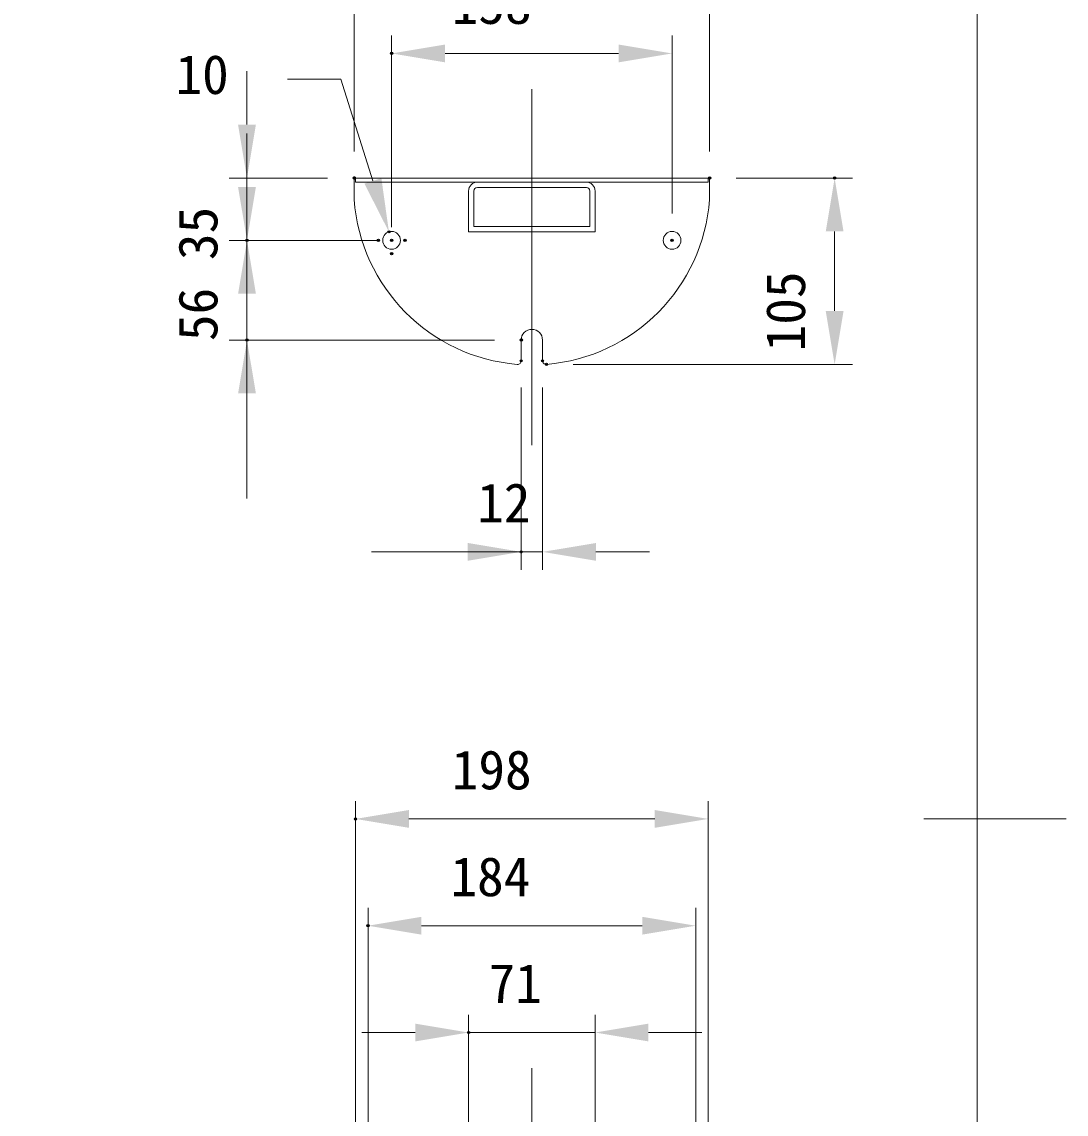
# Model space of a CAD drawing. Units: millimetres, scale not verified. Extents: x -203 to 203, y -143 to 143.
# Drawn here: x 144.4 to 203, y -16.6 to 44.8 of the extents above; entities that cross this region are included whole.
import ezdxf
from ezdxf.enums import TextEntityAlignment as Align

# ---------------------------------------------------------------- set-up
doc = ezdxf.new("R2010")
doc.units = ezdxf.units.MM
doc.header["$LTSCALE"] = 0.25
doc.header["$PDMODE"] = 32
doc.header["$PDSIZE"] = 0.125
for name, color, linetype, lineweight in [('0-1_DIMENSION_LINES$02_DIMENSI', 7, 'Continuous', 18), ('0-4_図面_FORMAT$01_WAKU$OUT_LINE', 6, 'Continuous', 18), ('0-8_DIMENSION_LINES$03_LINES', 7, 'Continuous', 18), ('0-A_DIMENSION_LINES$01_CENTER_', 7, 'Continuous', 18)]:
    doc.layers.add(name, color=color, linetype=linetype, lineweight=lineweight)
doc.layers.add('0-2_DEFPOINTS', color=7, linetype='Continuous')
doc.styles.add('ＭＳ ゴシック', font='')
doc.styles.get('ＭＳ ゴシック').set_extended_font_data('MS Gothic')

# ---------------------------------------------------------------- blocks, each defined once
blk = doc.blocks.new('D2')
at = {"layer": '0-1_DIMENSION_LINES$02_DIMENSI'}
blk.add_lwpolyline([(369.2705, 190.0615), (372.2703, 190.0615), (374.071, 184.3385)], dxfattribs=at)
blk.add_solid([(373.594, 184.1884), (374.5479, 184.4885), (374.9713, 181.4769)], dxfattribs=at)
at = {"layer": '0-2_DEFPOINTS'}
for p in [(374.9713, 181.4769), (375.1214, 181)]:
    blk.add_point(p, dxfattribs=at)
at = {"layer": '0-1_DIMENSION_LINES$02_DIMENSI', "style": 'ＭＳ ゴシック'}
blk.add_text('10', height=2.199, dxfattribs=at).set_placement((362.9848, 188.5615), align=Align.BOTTOM_LEFT)
blk = doc.blocks.new('D33')
at = {"layer": '0-1_DIMENSION_LINES$02_DIMENSI'}
for p, q in [((379.4465, 130.8), (379.4465, 137.5)), ((386.5465, 130.8), (386.5465, 137.5)), ((376.4467, 136.5), (373.4469, 136.5)), ((386.5465, 136.5), (379.4465, 136.5)), ((389.5463, 136.5), (392.5461, 136.5))]:
    blk.add_line(p, q, dxfattribs=at)
for points in [[(376.4467, 136), (376.4467, 137), (379.4465, 136.5)], [(389.5463, 137), (389.5463, 136), (386.5465, 136.5)]]:
    blk.add_solid(points, dxfattribs=at)
at = {"layer": '0-2_DEFPOINTS'}
for p in [(379.4465, 136.5), (379.4465, 129.3), (386.5465, 129.3)]:
    blk.add_point(p, dxfattribs=at)
at = {"layer": '0-1_DIMENSION_LINES$02_DIMENSI', "style": 'ＭＳ ゴシック'}
blk.add_text('71', height=2.199, dxfattribs=at).set_placement((380.5679, 137.5), align=Align.BOTTOM_LEFT)
blk = doc.blocks.new('D34')
at = {"layer": '0-1_DIMENSION_LINES$02_DIMENSI'}
for p, q in [((373.0965, 109.7), (373.0965, 149.5)), ((392.8965, 109.7), (392.8965, 149.5)), ((389.8967, 148.5), (376.0963, 148.5))]:
    blk.add_line(p, q, dxfattribs=at)
for points in [[(376.0963, 149), (376.0963, 148), (373.0965, 148.5)], [(389.8967, 148), (389.8967, 149), (392.8965, 148.5)]]:
    blk.add_solid(points, dxfattribs=at)
at = {"layer": '0-2_DEFPOINTS'}
for p in [(373.0965, 148.5), (373.0965, 108.2), (392.8965, 108.2)]:
    blk.add_point(p, dxfattribs=at)
at = {"layer": '0-1_DIMENSION_LINES$02_DIMENSI', "style": 'ＭＳ ゴシック'}
blk.add_text('198', height=2.199, dxfattribs=at).set_placement((378.4965, 149.5), align=Align.BOTTOM_LEFT)
blk = doc.blocks.new('D35')
at = {"layer": '0-1_DIMENSION_LINES$02_DIMENSI'}
for p, q in [((373.7965, 108.2), (373.7965, 143.5)), ((392.1965, 108.2), (392.1965, 143.5)), ((389.1967, 142.5), (376.7963, 142.5))]:
    blk.add_line(p, q, dxfattribs=at)
for points in [[(376.7963, 143), (376.7963, 142), (373.7965, 142.5)], [(389.1967, 142), (389.1967, 143), (392.1965, 142.5)]]:
    blk.add_solid(points, dxfattribs=at)
at = {"layer": '0-2_DEFPOINTS'}
for p in [(373.7965, 142.5), (373.7965, 106.7), (392.1965, 106.7)]:
    blk.add_point(p, dxfattribs=at)
at = {"layer": '0-1_DIMENSION_LINES$02_DIMENSI', "style": 'ＭＳ ゴシック'}
blk.add_text('184', height=2.199, dxfattribs=at).set_placement((378.4251, 143.5), align=Align.BOTTOM_LEFT)
blk = doc.blocks.new('D36')
at = {"layer": '0-1_DIMENSION_LINES$02_DIMENSI'}
for p, q in [((382.3965, 172.7327), (382.3965, 162.5)), ((383.5965, 172.7327), (383.5965, 162.5)), ((379.3967, 163.5), (376.3969, 163.5)), ((383.5965, 163.5), (382.3965, 163.5)), ((386.5963, 163.5), (389.5961, 163.5))]:
    blk.add_line(p, q, dxfattribs=at)
for points in [[(379.3967, 163), (379.3967, 164), (382.3965, 163.5)], [(386.5963, 164), (386.5963, 163), (383.5965, 163.5)]]:
    blk.add_solid(points, dxfattribs=at)
at = {"layer": '0-2_DEFPOINTS'}
for p in [(382.3965, 174.2327), (383.5965, 174.2327), (382.3965, 163.5)]:
    blk.add_point(p, dxfattribs=at)
at = {"layer": '0-1_DIMENSION_LINES$02_DIMENSI', "style": 'ＭＳ ゴシック'}
blk.add_text('12', height=2.199, dxfattribs=at).set_placement((379.9251, 164.5), align=Align.BOTTOM_LEFT)
blk = doc.blocks.new('D37')
at = {"layer": '0-1_DIMENSION_LINES$02_DIMENSI'}
for p, q in [((375.1214, 181.75), (375.1214, 192.5)), ((390.8716, 182.5), (390.8716, 192.5)), ((387.8718, 191.5), (378.1212, 191.5))]:
    blk.add_line(p, q, dxfattribs=at)
for points in [[(378.1212, 192), (378.1212, 191), (375.1214, 191.5)], [(387.8718, 191), (387.8718, 192), (390.8716, 191.5)]]:
    blk.add_solid(points, dxfattribs=at)
at = {"layer": '0-2_DEFPOINTS'}
for p in [(375.1214, 191.5), (390.8716, 181), (375.1214, 180.25)]:
    blk.add_point(p, dxfattribs=at)
at = {"layer": '0-1_DIMENSION_LINES$02_DIMENSI', "style": 'ＭＳ ゴシック'}
blk.add_text('158', height=2.199, dxfattribs=at).set_placement((378.4965, 192.5), align=Align.BOTTOM_LEFT)
blk = doc.blocks.new('D38')
at = {"layer": '0-1_DIMENSION_LINES$02_DIMENSI'}
for p, q in [((373.0215, 186), (373.0215, 197.5)), ((392.9715, 186), (392.9715, 197.5)), ((389.9717, 196.5), (376.0213, 196.5))]:
    blk.add_line(p, q, dxfattribs=at)
for points in [[(376.0213, 197), (376.0213, 196), (373.0215, 196.5)], [(389.9717, 196), (389.9717, 197), (392.9715, 196.5)]]:
    blk.add_solid(points, dxfattribs=at)
at = {"layer": '0-2_DEFPOINTS'}
for p in [(373.0215, 196.5), (373.0215, 184.5), (392.9715, 184.5)]:
    blk.add_point(p, dxfattribs=at)
at = {"layer": '0-1_DIMENSION_LINES$02_DIMENSI', "style": 'ＭＳ ゴシック'}
blk.add_text('200', height=2.199, dxfattribs=at).set_placement((378.7108, 197.5), align=Align.BOTTOM_LEFT)
blk = doc.blocks.new('D39')
at = {"layer": '0-1_DIMENSION_LINES$02_DIMENSI'}
for p, q in [((367, 187.4998), (367, 190.4996)), ((371.5285, 184.5), (366, 184.5)), ((367, 184.5), (367, 181)), ((374.3784, 181), (366, 181)), ((367, 178.0002), (367, 175.0004))]:
    blk.add_line(p, q, dxfattribs=at)
for points in [[(366.5, 187.4998), (367.5, 187.4998), (367, 184.5)], [(367.5, 178.0002), (366.5, 178.0002), (367, 181)]]:
    blk.add_solid(points, dxfattribs=at)
at = {"layer": '0-2_DEFPOINTS'}
for p in [(373.0285, 184.5), (367, 181), (375.8784, 181)]:
    blk.add_point(p, dxfattribs=at)
at = {"layer": '0-1_DIMENSION_LINES$02_DIMENSI', "style": 'ＭＳ ゴシック'}
blk.add_text('35', height=2.199, rotation=90, dxfattribs=at).set_placement((366, 179.8929), align=Align.BOTTOM_LEFT)
blk = doc.blocks.new('D40')
at = {"layer": '0-1_DIMENSION_LINES$02_DIMENSI'}
for p, q in [((367, 183.9998), (367, 186.9996)), ((372.8784, 181), (366, 181)), ((367, 181), (367, 175.4)), ((380.9035, 175.4), (366, 175.4)), ((367, 172.4002), (367, 169.4004))]:
    blk.add_line(p, q, dxfattribs=at)
for points in [[(366.5, 183.9998), (367.5, 183.9998), (367, 181)], [(367.5, 172.4002), (366.5, 172.4002), (367, 175.4)]]:
    blk.add_solid(points, dxfattribs=at)
at = {"layer": '0-2_DEFPOINTS'}
for p in [(374.3784, 181), (367, 175.4), (382.4035, 175.4)]:
    blk.add_point(p, dxfattribs=at)
at = {"layer": '0-1_DIMENSION_LINES$02_DIMENSI', "style": 'ＭＳ ゴシック'}
blk.add_text('56', height=2.199, rotation=90, dxfattribs=at).set_placement((366, 175.3429), align=Align.BOTTOM_LEFT)
blk = doc.blocks.new('D42')
at = {"layer": '0-1_DIMENSION_LINES$02_DIMENSI'}
for p, q in [((394.4785, 184.5), (401, 184.5)), ((400, 177.0332), (400, 181.5002)), ((385.3198, 174.0334), (401, 174.0334))]:
    blk.add_line(p, q, dxfattribs=at)
for points in [[(400.5, 181.5002), (399.5, 181.5002), (400, 184.5)], [(399.5, 177.0332), (400.5, 177.0332), (400, 174.0334)]]:
    blk.add_solid(points, dxfattribs=at)
at = {"layer": '0-2_DEFPOINTS'}
for p in [(392.9785, 184.5), (400, 184.5), (383.8198, 174.0334)]:
    blk.add_point(p, dxfattribs=at)
at = {"layer": '0-1_DIMENSION_LINES$02_DIMENSI', "style": 'ＭＳ ゴシック'}
blk.add_text('105', height=2.199, rotation=90, dxfattribs=at).set_placement((399, 174.7667), align=Align.BOTTOM_LEFT)

msp = doc.modelspace()

# ---------------------------------------------------------------- linework, layer by layer
at = {"layer": '0-1_DIMENSION_LINES$02_DIMENSI', "color": 1}
for p, q in [((157, 36), (157, 18)), ((173.5965, 15), (164, 15))]:
    msp.add_line(p, q, dxfattribs=at)
at = {"layer": '0-4_図面_FORMAT$01_WAKU$OUT_LINE'}
msp.add_line((195, 0), (203, 0), dxfattribs=at)
msp.add_lwpolyline([(-198, -138), (198, -138), (198, 138), (-198, 138)], close=True, dxfattribs=at)
at = {"layer": '0-8_DIMENSION_LINES$03_LINES'}
for p, q in [((163.0965, 36), (163.0215, 36)), ((163.0215, 36), (163.0215, 34.7933)), ((163.0965, 36), (182.8965, 36)), ((163.0965, 35.77), (163.0965, 36)), ((163.0965, 35.77), (169.9465, 35.77)), ((176.0465, 35.77), (169.9465, 35.77)), ((176.0465, 35.77), (182.8965, 35.77)), ((182.9715, 36), (182.8965, 36)), ((182.8965, 35.77), (182.8965, 36)), ((182.9715, 34.7933), (182.9715, 36)), ((169.4465, 35.27), (169.4465, 32.98)), ((169.7365, 33.27), (169.7365, 35.27)), ((169.9365, 35.47), (176.0565, 35.47)), ((176.2565, 35.27), (176.2565, 33.27)), ((176.5465, 32.98), (176.5465, 35.27)), ((176.2565, 33.27), (169.7365, 33.27)), ((176.5465, 32.98), (169.4465, 32.98)), ((172.3965, 26.9), (172.3965, 25.7327)), ((173.5965, 25.7327), (173.5965, 26.9))]:
    msp.add_line(p, q, dxfattribs=at)
for centre in [(165.1214, 32.5), (180.8716, 32.5)]:
    msp.add_circle(centre, 0.5, dxfattribs=at)
for centre, radius, start, end in [((169.9465, 35.27), 0.5, 90, 180), ((176.0465, 35.27), 0.5, 0, 90), ((169.9365, 35.27), 0.2, 90, 180), ((176.0565, 35.27), 0.2, 0, 90), ((172.9965, 35.5), 10, 184.05227, 265.31758), ((172.9965, 35.5), 10, 274.68242, 355.94773), ((172.9965, 26.9), 0.6, 0, 180), ((172.1965, 25.7327), 0.2, 265.31758, 0), ((173.7965, 25.7327), 0.2, 180, 274.68242)]:
    msp.add_arc(centre, radius, start, end, dxfattribs=at)
at = {"layer": '0-A_DIMENSION_LINES$01_CENTER_'}
for p, q in [((173, 41), (173, 21)), ((173, -14), (173, -99))]:
    msp.add_line(p, q, dxfattribs=at)

# ---------------------------------------------------------------- block references
at = {"layer": '0-1_DIMENSION_LINES$02_DIMENSI'}
for name in ['D38', 'D37', 'D2', 'D39', 'D40', 'D42', 'D36', 'D34', 'D35', 'D33']:
    msp.add_blockref(name, (-210, -148.5), dxfattribs=at)

doc.saveas('drawing.dxf')
